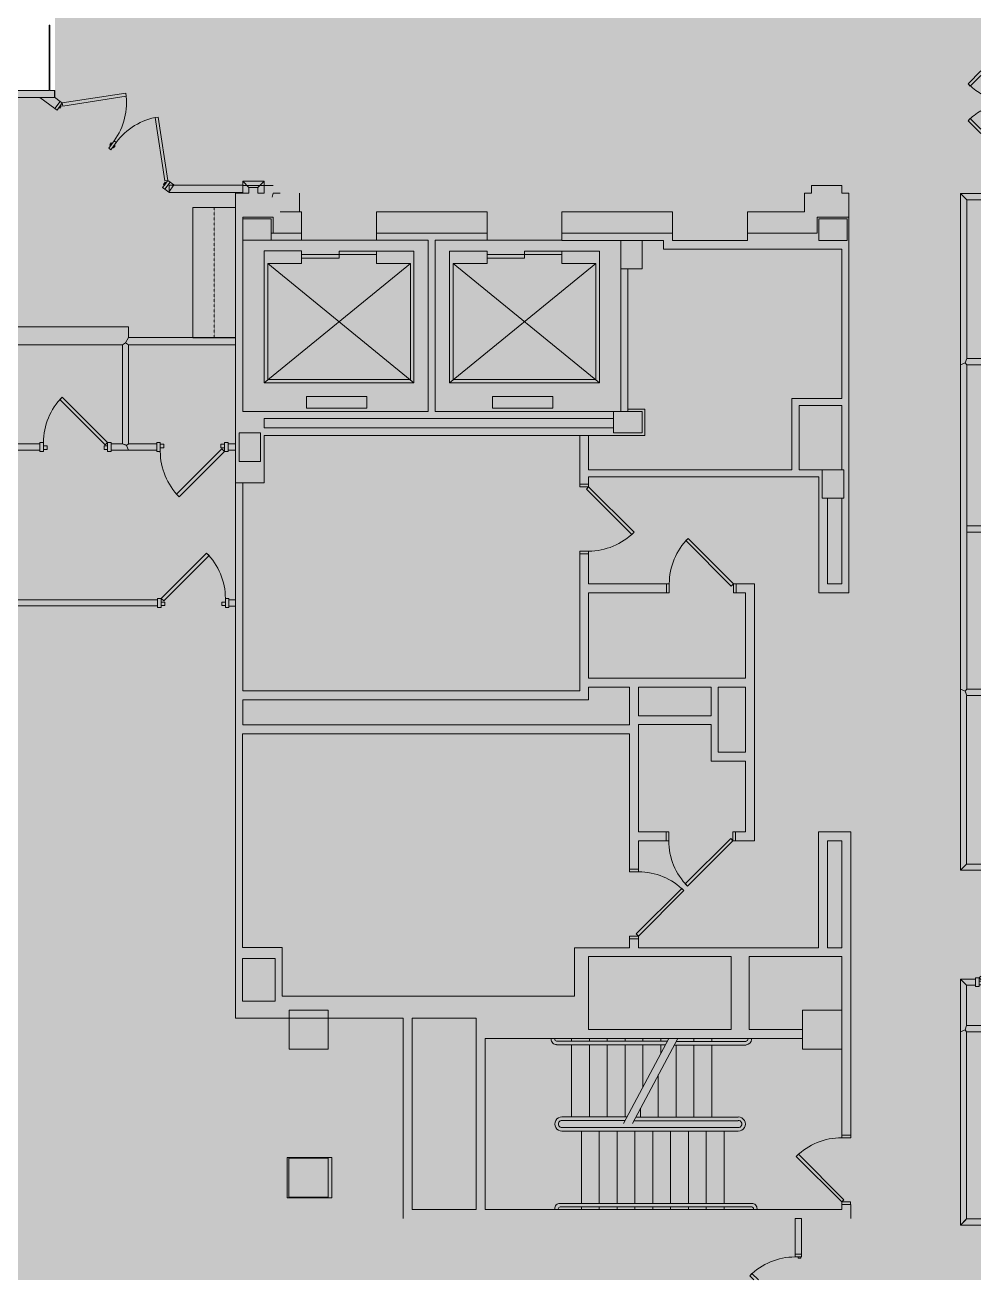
# Model space of a CAD drawing. Header units: inches. Extents: x 240 to 2116, y -1902 to 111.
# Drawn here: x 1580 to 2116, y -1902 to -1198 of the extents above; entities that cross this region are included whole.
import ezdxf

# ---------------------------------------------------------------- set-up
doc = ezdxf.new("R2010")
doc.units = ezdxf.units.IN
doc.header["$MEASUREMENT"] = 0
doc.linetypes.add('IMPORT-HIDDEN4 _2_', pattern=[0.09375, 0.0625, -0.03125])
doc.layers.get('DefPoints').update_dxf_attribs({"lineweight": 9})
for name, color, linetype, lineweight in [('8th floor - 800-805 background_dwg', 8, 'Continuous', 9), ('A-DETL-GENF', 92, 'Continuous', 9), ('A-Door-Exst', 7, 'Continuous', 9), ('A-Wall-Bldg', 7, 'Continuous', 9), ('A-Wall-Exst', 7, 'Continuous', 9), ('A-WALL-PATT', 111, 'Continuous', 13), ('I-WALL', 2, 'Continuous', 13)]:
    doc.layers.add(name, color=color, linetype=linetype, lineweight=lineweight)

# ---------------------------------------------------------------- blocks, each defined once
blk = doc.blocks.new('8th floor - 800-805 background_dwg-4807125-FIRST FLOOR DEMOLITION')
at = {"layer": 'A-Wall-Bldg'}
h = blk.add_hatch(color=256, dxfattribs=at)
h.paths.add_polyline_path([(1733.74, 1229.47), (1733.74, 1268.51), (1724.72, 1268.51), (1724.72, 1286.48), (1711.37, 1286.45), (1711.37, 1282.48), (1706.97, 1282.48), (1706.97, 1265.49), (1711.37, 1265.49), (1711.37, 1261.48), (1721.73, 1261.48), (1721.73, 1229.47)], flags=0)
h.paths.add_polyline_path([(1733.72, 1125.47), (1733.72, 1187.47), (1721.73, 1187.47), (1721.72, 1125.47), (1733.72, 1125.47)], flags=0)
h.paths.add_polyline_path([(1733.71, 1050.47), (1733.71, 1083.47), (1721.71, 1083.47), (1721.7, 1021.47), (1733.71, 1021.47)], flags=0)
h = blk.add_hatch(color=256, dxfattribs=at)
h.paths.add_polyline_path([(1935.38, 1269.44), (1935.38, 1286.45), (1724.72, 1286.45), (1724.72, 1268.51), (1733.74, 1268.51), (1733.74, 1229.47), (1737.74, 1229.47), (1737.73, 1187.47), (1733.73, 1187.47), (1733.72, 1125.47), (1737.73, 1125.47), (1737.73, 1182.47), (1742.73, 1182.47), (1742.75, 1282.48), (1826.38, 1282.47), (1826.38, 1254.47), (1866.38, 1254.46), (1866.36, 1140.46), (1847.2, 1140.46), (1847.2, 1135.46), (1874.51, 1135.46), (1874.51, 1140.46), (1870.37, 1140.46), (1870.38, 1269.45), (1930.38, 1269.45)], flags=0)
h.paths.add_polyline_path([(1930.38, 1282.46), (1930.38, 1274.45), (1882.34, 1274.45), (1882.33, 1271.46), (1866.38, 1271.46), (1866.38, 1258.46), (1830.38, 1258.47), (1830.39, 1282.47), (1866.38, 1282.47), (1866.38, 1283.6), (1882.34, 1283.6), (1882.34, 1282.46), (1930.38, 1282.46)], flags=0)
h.paths.add_polyline_path([(1753.73, 1170.47), (1737.73, 1158.47), (1753.73, 1158.47), (1753.73, 1162.46)], flags=0)
h.paths.add_polyline_path([(1737.74, 1282.48), (1737.73, 1269.48), (1737.73, 1269.48), (1725.73, 1269.48), (1725.74, 1285.48), (1737.74, 1285.48), (1737.74, 1283.6)], flags=0)
for points in [[(1737.74, 1285.48), (1725.74, 1285.48), (1725.74, 1269.48), (1737.74, 1269.48), (1737.74, 1283.6)], [(1882.34, 1283.6), (1866.38, 1283.6), (1866.38, 1271.46), (1882.33, 1271.46), (1882.34, 1283.37)], [(2191.44, 1282.41), (2169.44, 1282.41), (2169.44, 1260.41), (2191.44, 1260.42), (2191.44, 1269.43)], [(1753.73, 1170.47), (1737.73, 1170.47), (1737.73, 1158.47), (1753.73, 1170.47)], [(1845.74, 1170.46), (1833.73, 1170.46), (1833.73, 1154.46), (1845.73, 1154.46), (1845.73, 1162.46)], [(1833.73, 1162.46), (1753.73, 1162.46), (1753.73, 1158.47), (1833.73, 1158.46), (1833.73, 1160.66)], [(2191.42, 994.42), (2169.42, 994.42), (2169.42, 972.42), (2191.42, 972.42)], [(2274.42, 994.41), (2252.42, 994.41), (2252.42, 972.41), (2274.42, 972.42)], [(1737.7, 979.47), (1733.7, 979.47), (1733.7, 962.47), (1737.7, 962.47), (1737.7, 979.47)], [(1737.7, 962.47), (1725.7, 962.47), (1725.7, 946.48), (1737.66, 946.48), (1737.69, 958.49)], [(1861.71, 956.45), (1845.71, 956.45), (1845.71, 944.46), (1861.7, 944.46), (1861.7, 946.48)]]:
    blk.add_hatch(color=256, dxfattribs=at).paths.add_polyline_path(points, flags=0)
h = blk.add_hatch(color=256, dxfattribs=at)
h.paths.add_polyline_path([(2286.36, 1287.4), (2278.49, 1287.4), (2278.49, 1282.4), (2281.36, 1282.4), (2281.33, 1082.4), (2185.33, 1082.42), (2185.35, 1260.41), (2180.35, 1260.41), (2180.35, 1230.42), (2139.44, 1230.43), (2139.44, 1282.43), (2239.49, 1282.43), (2239.49, 1287.41), (2069.44, 1287.41), (2069.44, 1269.43), (2134.44, 1269.43), (2134.43, 1168.43), (2129.4, 1168.43), (2129.4, 1163.43), (2134.43, 1163.43), (2134.43, 1132.43), (2161.56, 1132.42), (2161.55, 968.64), (2134.41, 968.64), (2134.41, 946.41), (2014.41, 946.43), (2014.43, 1163.44), (2090.4, 1163.43), (2090.4, 1168.43), (2074.43, 1168.44), (2074.43, 1183.86), (2069.43, 1183.86), (2069.42, 1168.43), (2009.31, 1168.44), (2009.32, 1209.11), (2029.85, 1209.11), (2029.86, 1228.44), (2069.44, 1228.43), (2069.44, 1222.86), (2074.44, 1222.87), (2074.44, 1233.44), (1930.37, 1233.45), (1930.37, 1223.17), (1935.38, 1223.17), (1935.38, 1228.45), (1983.38, 1228.45), (1983.37, 1140.44), (1935.37, 1140.46), (1935.37, 1184.17), (1930.37, 1184.17), (1930.37, 1140.45), (1913.51, 1140.45), (1913.51, 1135.45), (1990.43, 1135.44), (1990.42, 946.43), (1873.7, 946.42), (1873.7, 942.46), (2173.94, 942.42), (2173.95, 972.42), (2169.41, 972.42), (2169.42, 994.42), (2173.95, 994.42), (2173.96, 1036.42), (2286.32, 1036.4), (2286.36, 1282.4)], flags=0)
h.paths.add_polyline_path([(2281.33, 1077.4), (2281.32, 1041.4), (2173.96, 1041.42), (2173.96, 1077.42), (2281.33, 1077.42)], flags=0)
h.paths.add_polyline_path([(2180.35, 1140.89), (2180.34, 1140.42), (2139.43, 1140.43), (2139.44, 1220.43), (2180.35, 1220.42)], flags=0)
h.paths.add_polyline_path([(2164.41, 964.64), (2164.41, 946.41), (2140.41, 946.43), (2140.41, 964.65), (2161.55, 964.64)], flags=0)
h.paths.add_polyline_path([(2134.44, 1274.43), (2134.44, 1274.43), (2074.44, 1274.43), (2074.44, 1282.44), (2134.44, 1282.41)], flags=0)
h.paths.add_polyline_path([(2024.85, 1228.44), (2024.84, 1213.1), (1988.38, 1213.11), (1988.38, 1228.45), (2024.85, 1228.45)], flags=0)
h.paths.add_polyline_path([(2009.43, 946.43), (2009.41, 946.43), (1995.41, 946.44), (1995.43, 1140.44), (1988.36, 1140.45), (1988.38, 1163.45), (2009.43, 1163.43), (2009.43, 1125.9)], flags=0)
h.paths.add_polyline_path([(2004.32, 1209.11), (2004.3, 1168.44), (1988.37, 1168.44), (1988.38, 1209.11), (2004.31, 1209.11)], flags=0)
h = blk.add_hatch(color=256, dxfattribs=at)
h.paths.add_polyline_path([(1737.72, 1054.47), (1737.72, 1054.47), (1786.58, 1052.43)], flags=0)
h.paths.add_polyline_path([(1711.32, 942.47), (1713.65, 946.47), (1711.32, 946.46), (1711.32, 944.46)], flags=0)
h.paths.add_polyline_path([(1873.7, 958.45), (1847.17, 958.46), (1847.2, 1171.92), (1832.33, 1171.92), (1832.33, 1162.46), (1833.73, 1162.46), (1833.73, 1170.46), (1845.74, 1170.46), (1845.73, 1154.46), (1842.85, 1154.46), (1842.82, 958.46), (1837.7, 958.46), (1837.73, 1154.46), (1833.73, 1154.46), (1833.71, 1054.46), (1737.71, 1054.47), (1737.71, 1083.47), (1733.72, 1083.47), (1733.71, 1021.47), (1737.71, 1021.47), (1737.72, 1050.47), (1833.71, 1050.46), (1833.7, 946.46), (1724.7, 946.48), (1724.7, 963.47), (1733.7, 963.47), (1733.7, 979.47), (1721.71, 979.47), (1722.29, 979.38), (1711.92, 979.38), (1711.33, 958.49), (1713.65, 958.49), (1713.64, 946.46), (1711.32, 942.47), (1873.7, 942.46), (1873.7, 956.45)], flags=0)
h.paths.add_polyline_path([(1861.71, 956.45), (1861.7, 944.45), (1845.7, 944.46), (1845.73, 956.49), (1845.73, 956.46), (1861.7, 956.45)], flags=0)
at = {"layer": 'A-Door-Exst'}
for p, q in [((2150.32, 1360.42), (2151.26, 1359.48)), ((2151.26, 1359.48), (2152.2, 1360.42)), ((2155.26, 1359.48), (2155.26, 1360.42))]:
    blk.add_line(p, q, dxfattribs=at)
at = {"layer": 'A-Door-Exst', "flags": 128}
for points in [[(1645.22, 1360.42), (1651.18, 1354.47), (1649.94, 1353.23), (1642.75, 1360.42)], [(1675.37, 1360.42), (1669.41, 1354.46), (1670.65, 1353.23), (1677.84, 1360.42)], [(2156.26, 1359.48), (2156.26, 1357.48), (2151.26, 1357.48), (2151.26, 1359.48), (2156.26, 1359.48)], [(2153.26, 1360.42), (2153.26, 1359.48), (2155.26, 1359.48)], [(2307.87, 1259.75), (2306.37, 1259.75), (2306.37, 1256.25), (2307.87, 1256.25), (2307.87, 1259.75)], [(2307.87, 1259.5), (2308.5, 1259.5), (2308.5, 1258), (2307.87, 1258), (2307.87, 1259.5)], [(2320.75, 1235.61), (2317.18, 1232.03), (2318.42, 1230.8), (2320.75, 1233.13)]]:
    blk.add_lwpolyline(points, dxfattribs=at)
for points in [[(1704.16, 904.52), (1704.42, 902.79), (1668.84, 897.33), (1668.57, 899.06)], [(1708.19, 901.56), (1709.07, 902.77), (1705.04, 905.73), (1704.16, 904.52)], [(1706.78, 902.6), (1706.41, 902.09), (1705.2, 902.98), (1705.57, 903.48)], [(1660.67, 845.26), (1662.4, 845.53), (1656.94, 881.11), (1655.21, 880.85)], [(1686, 871.33), (1681.97, 874.29), (1682.86, 875.5), (1686.89, 872.54), (1686, 871.33), (1681.97, 874.29), (1682.86, 875.5), (1686.89, 872.54)], [(1684.59, 872.36), (1684.22, 871.86), (1683.01, 872.75), (1683.38, 873.25)], [(1685.48, 873.57), (1685.85, 874.08), (1684.64, 874.96), (1684.27, 874.46)], [(1664.7, 842.31), (1663.81, 841.1), (1659.78, 844.05), (1660.67, 845.26)], [(1663.29, 843.34), (1663.66, 843.84), (1662.45, 844.73), (1662.08, 844.23)]]:
    blk.add_lwpolyline(points, close=True, dxfattribs=at)
at = {"layer": 'A-Door-Exst'}
for centre, start, end in [((1624.49, 1378.69), 314.99198, 329.48874), ((1696.11, 1378.68), 210.49264, 224.99198), ((2343.87, 1256.25), 179.99895, 224.99895), ((1704.16, 904.52), 188.72557, 233.72557), ((1660.67, 845.26), 53.72557, 98.72557)]:
    blk.add_arc(centre, 36, start, end, dxfattribs=at)
at = {"layer": 'A-Wall-Bldg'}
for p, q in [((2172.74, 1260.42), (2190.24, 1260.42)), ((2185.85, 1231.74), (2185.35, 1231.74)), ((2277.83, 1231.91), (2277.83, 1124.41)), ((2279.84, 1231.91), (2279.84, 1124.41)), ((2280.83, 1234.91), (2281.33, 1234.91)), ((2280.83, 1232.91), (2281.33, 1232.91)), ((2185.85, 1229.74), (2185.35, 1229.74)), ((2187.03, 1228.74), (2187.03, 1189.53)), ((2189.03, 1188.46), (2189.03, 1228.74)), ((2229.54, 1166.86), (2229.54, 1224.34)), ((2231.54, 1165.79), (2231.54, 1224.34)), ((2235.33, 1224.34), (2235.33, 1125.48)), ((2237.33, 1224.34), (2237.33, 1125.48)), ((2237.34, 1216.41), (2277.84, 1216.41)), ((2281.35, 1216.41), (2279.85, 1216.41)), ((2229.54, 1209.53), (2189.04, 1209.53)), ((2237.33, 1206.41), (2277.83, 1206.41)), ((2281.35, 1206.41), (2279.85, 1206.41)), ((2185.53, 1199.53), (2187.03, 1199.53)), ((2229.54, 1199.53), (2189.04, 1199.53)), ((2237.33, 1196.41), (2277.83, 1196.41)), ((2281.35, 1196.41), (2279.85, 1196.41)), ((2185.34, 1190.43), (2233.04, 1164.99)), ((2229.54, 1189.54), (2189.04, 1189.54)), ((2233, 1160.01), (2185.33, 1185.44)), ((2186.83, 1184.64), (2186.83, 1122.41)), ((2188.83, 1183.57), (2188.83, 1122.41)), ((2237.33, 1186.41), (2277.83, 1186.41)), ((2281.35, 1186.41), (2279.85, 1186.41)), ((2186.83, 1180.89), (2185.33, 1180.89)), ((2188.83, 1180.9), (2193.85, 1180.9)), ((2229.54, 1179.53), (2205.78, 1179.53)), ((2237.33, 1176.41), (2277.83, 1176.41)), ((2281.35, 1176.41), (2279.85, 1176.41)), ((2186.83, 1170.89), (2185.33, 1170.89)), ((2188.83, 1170.9), (2212.59, 1170.9)), ((2229.54, 1169.53), (2224.52, 1169.53)), ((1753.73, 1162.47), (1833.73, 1162.47)), ((2229.34, 1161.96), (2229.34, 1125.48)), ((2237.33, 1166.41), (2277.83, 1166.41)), ((2281.34, 1166.42), (2279.84, 1166.42)), ((1842.82, 958.45), (1842.82, 1154.46)), ((2186.82, 1160.9), (2185.32, 1160.9)), ((2188.84, 1160.89), (2229.34, 1160.89)), ((2231.34, 1125.48), (2231.34, 1160.9)), ((2237.33, 1156.41), (2277.82, 1156.41)), ((2281.34, 1156.42), (2279.84, 1156.42)), ((2186.83, 1150.89), (2185.32, 1150.89)), ((2188.83, 1150.9), (2229.33, 1150.9)), ((2188.83, 1140.9), (2229.33, 1140.9)), ((2237.32, 1146.41), (2277.82, 1146.41)), ((2281.34, 1146.42), (2279.84, 1146.42)), ((2237.32, 1136.41), (2277.82, 1136.41)), ((2281.34, 1136.42), (2279.84, 1136.42)), ((2186.82, 1130.89), (2185.32, 1130.89)), ((2188.83, 1130.9), (2229.34, 1130.9)), ((1737.72, 1083.47), (1737.72, 1125.47)), ((2185.79, 1121.41), (2185.28, 1121.41)), ((2185.88, 1119.41), (2185.28, 1119.41)), ((2280.74, 1121.41), (2281.34, 1121.41)), ((2280.83, 1123.41), (2281.34, 1123.41)), ((1817.71, 1042.46), (1750.71, 960.47)), ((1737.71, 979.47), (1737.71, 1021.47)), ((1745.7, 979.47), (1745.7, 1021.47)), ((1711.33, 978.24), (1721.7, 978.24))]:
    blk.add_line(p, q, dxfattribs=at)
at = {"layer": 'A-Wall-Bldg', "flags": 128}
for points in [[(1847.2, 1135.46), (1874.51, 1135.46), (1876.01, 1135.46), (1876.01, 1140.46), (1874.51, 1140.46), (1874.51, 1135.46), (1874.51, 1140.46), (1870.37, 1140.46), (1870.37, 1269.45), (1935.38, 1269.45), (1935.38, 1286.45), (1711.37, 1286.45), (1711.37, 1282.48), (1706.97, 1282.48), (1706.97, 1265.49), (1711.37, 1265.49), (1711.37, 1261.48)], [(1733.74, 1229.47), (1733.74, 1268.51), (1724.72, 1268.51), (1724.72, 1286.48)], [(1725.73, 1269.48), (1737.73, 1269.48), (1737.73, 1285.48), (1725.74, 1285.48), (1725.74, 1269.48)], [(1733.72, 1125.47), (1737.73, 1125.47), (1737.73, 1182.47), (1742.73, 1182.47), (1742.73, 1282.48), (1826.38, 1282.48)], [(1847.2, 1140.46), (1866.36, 1140.46), (1866.36, 1254.46), (1826.38, 1254.46), (1826.38, 1282.47)], [(1866.38, 1271.46), (1882.33, 1271.46), (1882.33, 1283.6), (1866.38, 1283.6), (1866.38, 1258.46), (1830.38, 1258.46), (1830.38, 1282.47), (1866.38, 1282.47)], [(1882.34, 1282.46), (1930.38, 1282.46), (1930.38, 1274.45), (1882.44, 1274.45)], [(2180.35, 1260.42), (2180.35, 1230.42), (2139.44, 1230.42), (2139.44, 1282.43), (2239.49, 1282.43), (2239.49, 1287.41), (2069.44, 1287.41), (2069.44, 1269.43), (2134.44, 1269.43), (2134.44, 1168.43), (2129.4, 1168.43), (2129.4, 1163.43)], [(2074.44, 1282.44), (2134.44, 1282.44), (2134.44, 1274.43), (2074.44, 1274.43), (2074.44, 1282.44)], [(2169.44, 1260.42), (2169.44, 1282.42), (2191.44, 1282.42), (2191.44, 1260.42), (2169.44, 1260.42)], [(2286.36, 1287.4), (2278.49, 1287.4), (2278.49, 1282.4), (2281.36, 1282.4), (2281.36, 1082.4), (2185.33, 1082.4), (2185.33, 1260.42)], [(2240.99, 1282.39), (2239.49, 1282.39), (2239.49, 1287.39), (2240.99, 1287.39), (2240.99, 1282.39)], [(2278.49, 1282.38), (2276.99, 1282.38), (2276.99, 1287.38), (2278.49, 1287.38), (2278.49, 1282.38)], [(1711.37, 1261.48), (1721.73, 1261.48), (1721.73, 1229.47), (1737.74, 1229.47), (1737.74, 1187.47), (1733.73, 1187.47), (1733.73, 1125.47), (1721.72, 1125.47), (1721.72, 1187.47), (1733.73, 1187.47)], [(2074.44, 1222.87), (2074.44, 1233.44), (1930.37, 1233.44), (1930.37, 1223.17)], [(1930.37, 1184.17), (1930.37, 1185.67), (1935.37, 1185.67), (1935.37, 1184.17), (1935.37, 1140.45), (1983.37, 1140.45), (1983.37, 1228.45), (1935.38, 1228.45), (1935.38, 1223.17)], [(1988.38, 1228.45), (1988.38, 1213.11), (2024.84, 1213.11), (2024.84, 1228.44), (1988.38, 1228.44)], [(2074.44, 1183.86), (2074.44, 1185.36), (2069.44, 1185.36), (2069.43, 1183.86), (2069.43, 1168.43), (2009.31, 1168.43), (2009.31, 1209.11), (2029.85, 1209.11), (2029.85, 1228.44), (2069.44, 1228.44), (2069.44, 1222.86), (2069.44, 1221.37), (2074.44, 1221.37), (2074.44, 1222.87), (2069.44, 1222.87)], [(1935.37, 1223.17), (1935.37, 1221.67), (1930.37, 1221.67), (1930.37, 1223.17), (1935.37, 1223.17)], [(2139.44, 1220.43), (2180.35, 1220.43), (2180.35, 1140.42), (2139.43, 1140.42), (2139.43, 1220.43)], [(1988.37, 1168.44), (1988.37, 1209.11), (2004.32, 1209.11), (2004.32, 1168.44), (1988.37, 1168.44)], [(1935.37, 1184.17), (1930.37, 1184.17), (1930.37, 1140.45), (1913.51, 1140.45), (1913.51, 1135.45), (1913.51, 1140.45), (1912.01, 1140.45), (1912.01, 1135.45), (1913.51, 1135.45), (1990.43, 1135.45), (1990.43, 946.43), (1873.7, 946.43)], [(2090.4, 1168.43), (2074.43, 1168.43), (2074.43, 1183.86), (2069.43, 1183.86)], [(1753.73, 1158.47), (1753.73, 1170.47), (1737.73, 1170.47), (1737.73, 1158.47), (1753.73, 1158.47), (1833.73, 1158.47), (1833.73, 1054.46), (1737.71, 1054.46), (1737.71, 1083.47), (1733.72, 1083.47)], [(1873.7, 942.46), (1873.7, 958.45), (1847.17, 958.45), (1847.17, 1171.92), (1832.33, 1171.92), (1832.33, 1162.46)], [(1833.73, 1154.46), (1845.73, 1154.46), (1845.73, 1170.46), (1833.73, 1170.46), (1833.73, 1154.46)], [(2134.41, 946.41), (2014.41, 946.41), (2014.41, 1163.44), (2090.4, 1163.44), (2090.4, 1168.43), (2090.4, 1163.43)], [(2090.4, 1168.41), (2091.9, 1168.41), (2091.9, 1163.41), (2090.4, 1163.41)], [(2129.4, 1163.43), (2129.4, 1168.42), (2127.9, 1168.42), (2127.9, 1163.42), (2129.4, 1163.43), (2134.43, 1163.43), (2134.43, 1132.43), (2161.56, 1132.43), (2161.56, 968.64), (2134.41, 968.64), (2134.41, 946.41)], [(1988.37, 1163.45), (2009.43, 1163.45), (2009.43, 946.43), (1995.41, 946.43), (1995.41, 1140.44), (1988.36, 1140.44), (1988.36, 1163.45)], [(1837.73, 1154.47), (1837.73, 958.46), (1842.82, 958.46)], [(1817.73, 1146.46), (1743.73, 1146.46), (1743.73, 1125.47), (1750.73, 1125.47), (1750.73, 1144.47), (1815.73, 1144.47), (1815.73, 1064.46), (1750.72, 1064.46), (1817.73, 1146.46), (1817.73, 1062.46), (1750.73, 1144.47)], [(1743.73, 1125.47), (1743.73, 1104.47), (1747.72, 1104.47), (1747.72, 1083.47)], [(1745.71, 1083.47), (1745.71, 1104.47), (1745.71, 1125.47)], [(1825.25, 1120.3), (1831.79, 1120.3), (1831.79, 1086.55), (1825.25, 1086.55), (1825.25, 1120.3)], [(1733.7, 963.47), (1724.7, 963.47), (1724.7, 946.48), (1833.7, 946.48), (1833.7, 1050.46), (1737.72, 1050.46), (1737.72, 1021.47), (1733.71, 1021.47), (1721.7, 1021.47), (1721.7, 1083.47), (1733.72, 1083.47), (1733.72, 1021.47)], [(1817.72, 1062.46), (1743.72, 1062.46), (1743.72, 1083.47), (1750.72, 1083.47), (1750.72, 1064.47)], [(2281.32, 1041.4), (2281.32, 1077.4), (2173.96, 1077.4), (2173.96, 1041.42), (2281.32, 1041.42)], [(1750.72, 1040.47), (1750.72, 1021.47), (1743.72, 1021.47), (1743.72, 1042.47), (1817.71, 1042.47), (1817.71, 958.46)], [(2286.32, 1036.4), (2173.96, 1036.4), (2173.96, 942.42), (1711.32, 942.42), (1711.32, 946.48), (1706.92, 946.48), (1706.92, 963.47)], [(1815.7, 960.46), (1815.7, 1040.46), (1750.72, 1040.46), (1817.71, 958.46), (1743.7, 958.46), (1743.7, 979.47), (1750.71, 979.47), (1750.71, 960.47), (1815.7, 960.47)], [(1743.72, 1021.47), (1743.72, 1000.47), (1747.71, 1000.47), (1747.71, 979.47)], [(1825.23, 1015.97), (1831.77, 1015.97), (1831.77, 982.22), (1825.23, 982.22), (1825.23, 1015.97)], [(2169.41, 972.42), (2169.41, 994.42), (2191.41, 994.42), (2191.41, 972.42), (2169.41, 972.42)], [(2252.03, 971.39), (2274.81, 971.39), (2274.81, 996.41), (2252.03, 996.41), (2252.03, 971.39)], [(2252.41, 972.41), (2252.41, 994.41), (2274.42, 994.41), (2274.42, 972.41), (2252.41, 972.41)], [(1721.7, 967.48), (1721.7, 979.47), (1733.7, 979.47)], [(1737.7, 946.47), (1737.7, 962.47), (1737.7, 979.47), (1733.7, 979.47), (1733.7, 962.47)], [(1713.49, 962.98), (1711.33, 963.47), (1711.33, 967.48)], [(2164.41, 946.41), (2164.41, 964.64), (2140.41, 964.64), (2140.41, 946.41), (2164.41, 946.41)], [(1737.7, 962.47), (1725.7, 962.47), (1725.7, 946.47)], [(1861.71, 956.45), (1861.71, 944.45), (1845.71, 944.45), (1845.71, 956.46), (1861.71, 956.46)]]:
    blk.add_lwpolyline(points, dxfattribs=at)
for points in [[(2275.76, 1283.62), (2250.32, 1258.14), (2251.56, 1256.91), (2276.99, 1282.38)], [(1931.6, 1220.43), (1906.15, 1194.97), (1904.91, 1196.21), (1930.37, 1221.67)], [(2073.2, 1220.13), (2098.65, 1194.67), (2099.89, 1195.91), (2074.44, 1221.37)], [(2187.03, 1209.53), (2185.52, 1209.53)], [(2126.66, 1167.18), (2101.2, 1192.63), (2102.44, 1193.87), (2127.9, 1168.42)], [(1877.25, 1139.22), (1902.71, 1164.67), (1901.47, 1165.91), (1876.01, 1140.46)], [(2185.32, 1140.89), (2186.82, 1140.89)]]:
    blk.add_lwpolyline(points, close=True, dxfattribs=at)
at = {"layer": 'A-Wall-Bldg'}
for centre, radius, start, end in [((2276.87, 1282.3), 35.85, 179.81855, 225.08262), ((2185.85, 1228.74), 3, 359.99315, 89.99315), ((2280.83, 1231.91), 3, 90.00225, 180.00225), ((2280.83, 1231.91), 1, 90.00225, 180.00225), ((2185.85, 1228.74), 1, 359.99315, 89.99315), ((2233.36, 1224.34), 4, 359.98694, 179.99219), ((2233.36, 1224.34), 2, 359.98569, 179.99866), ((1930.35, 1221.64), 35.97, 224.99656, 270.03849), ((2074.49, 1221.29), 35.91, 269.92305, 315.02944), ((2127.91, 1168.42), 36.01, 135.01841, 180.00482), ((1876, 1140.45), 36.01, 359.9941, 44.97876), ((2185.79, 1122.41), 3, 270.0024, 0.00242), ((2185.79, 1122.41), 1, 270.0024, 0.00242), ((2233.34, 1125.48), 4, 180.00882, 0.01404), ((2233.34, 1125.48), 2, 180.00235, 0.01533), ((2280.83, 1124.41), 3, 180.00221, 270.00225), ((2280.83, 1124.41), 1, 180.00221, 270.00225)]:
    blk.add_arc(centre, radius, start, end, dxfattribs=at)
at = {"layer": 'A-Wall-Exst'}
for p, q in [((2178.15, 1360.42), (2178.15, 1352.43)), ((1989.42, 1352.45), (1807.54, 1352.45)), ((1657.63, 832.66), (1663.81, 841.1))]:
    blk.add_line(p, q, dxfattribs=at)
at = {"layer": 'A-Wall-Exst', "flags": 128}
for points in [[(1711.51, 1360.42), (1711.51, 1348.99), (1807.54, 1348.99)], [(1804.04, 1352.48), (1715.01, 1352.48), (1715.01, 1360.42)], [(1807.54, 1348.98), (1989.42, 1348.98), (2091.01, 1348.98), (2091.01, 1360.42)], [(2087.51, 1360.42), (2087.51, 1352.44), (1992.92, 1352.44)], [(2178.15, 1352.43), (2155.51, 1352.43), (2155.51, 1357.48), (2152.01, 1357.48), (2152.01, 1348.93), (2181.65, 1348.93), (2290.01, 1348.93), (2290.01, 1360.42)], [(2286.52, 1360.42), (2286.52, 1352.41), (2181.65, 1352.41), (2181.65, 1360.42)], [(2306.37, 1256.25), (2306.37, 1259.75), (2286.35, 1259.75), (2286.35, 1256.25), (2306.37, 1256.25)], [(1710.87, 946.47), (1706.87, 946.47), (1706.87, 905.15), (1710.87, 905.15), (1710.87, 946.47)], [(1657.61, 840.97), (1657.61, 841.12), (1653.64, 841.12), (1653.64, 840.97)], [(1663.81, 841.1), (1659.78, 844.05), (1657.52, 840.97)]]:
    blk.add_lwpolyline(points, dxfattribs=at)
for points in [[(1711.32, 955), (1711.32, 958.5), (1704.6, 958.5), (1704.6, 946.48), (1711.32, 946.48), (1711.32, 949.98), (1708.1, 949.98), (1708.1, 955)], [(1710.68, 904.96), (1706.65, 907.92), (1705.04, 905.73), (1709.07, 902.77)]]:
    blk.add_lwpolyline(points, close=True, dxfattribs=at)
at = {"layer": 'A-WALL-PATT', "color": 7, "lineweight": 9}
for p, q in [((2152.01, 1357.48), (2155.51, 1357.48)), ((2286.35, 1256.25), (2286.35, 1259.75)), ((2306.37, 1259.75), (2306.37, 1256.25)), ((1711.32, 958.5), (1711.32, 955)), ((1706.87, 946.47), (1710.87, 946.47)), ((1711.32, 949.98), (1711.32, 946.48)), ((1851.82, 942.45), (1855.32, 942.45)), ((1855.32, 938.22), (1851.82, 938.22)), ((1939.32, 942.44), (1942.82, 942.44)), ((1942.82, 938.73), (1939.32, 938.73)), ((1706.65, 907.92), (1710.68, 904.96)), ((1709.07, 902.77), (1705.04, 905.73)), ((1710.87, 905.14), (1706.87, 905.14)), ((1786.19, 882.46), (1792.3, 882.46)), ((1653.64, 841.12), (1657.64, 841.12)), ((1659.78, 844.05), (1663.81, 841.1))]:
    blk.add_line(p, q, dxfattribs=at)
at = {"layer": 'A-WALL-PATT', "color": 7, "lineweight": 9, "flags": 128}
for points in [[(1714.13, 1351.62), (1715.01, 1352.49), (1711.51, 1348.99)], [(1806.37, 1351.6), (1807.54, 1352.48), (1806.37, 1351.6), (1804.04, 1352.48), (1806.37, 1351.6), (1807.54, 1348.98)], [(1989.42, 1352.45), (1990.59, 1351.58), (1989.42, 1348.95), (1990.59, 1351.58)], [(1991.17, 1351.8), (1990.59, 1351.58), (1992.92, 1352.45)], [(2088.38, 1351.56), (2087.51, 1352.44), (2088.38, 1351.56), (2091.01, 1348.94)], [(2154.63, 1351.55), (2155.51, 1352.43), (2152.01, 1348.93)], [(2180.48, 1351.55), (2181.65, 1352.43), (2180.48, 1351.55), (2178.15, 1352.43), (2180.48, 1351.55), (2181.65, 1348.93)], [(2286.51, 1352.41), (2287.38, 1351.54), (2290.01, 1348.91)], [(1704.6, 958.5), (1708.1, 955)], [(1704.6, 946.48), (1708.1, 949.98)], [(1795.27, 880.79), (1796.32, 878.96), (1795.27, 880.79), (1795.59, 881.3), (1796.32, 882.46), (1795.27, 880.79), (1792.3, 882.46)], [(1851.82, 878.96), (1852.7, 881.3), (1855.32, 882.46), (1852.7, 881.3), (1851.82, 882.46), (1852.7, 881.3), (1852.51, 880.79)]]:
    blk.add_lwpolyline(points, close=True, dxfattribs=at)
for points in [[(1901.33, 1352.48), (1900.16, 1352.48), (1897.83, 1352.48)], [(1792.3, 942.46), (1795.27, 942.46), (1796.32, 942.46)], [(1851.82, 898.22), (1852.7, 898.22), (1855.32, 898.22)], [(1939.32, 898.73), (1940.19, 898.73), (1942.82, 898.73)], [(1855.32, 872.71), (1852.7, 872.71), (1851.82, 872.71)], [(1851.82, 832.71), (1854.45, 832.71), (1855.32, 832.71)]]:
    blk.add_lwpolyline(points, dxfattribs=at)
at = {"layer": 'DefPoints'}
for p, q in [((1804.04, 1360.42), (1804.04, 1352.48)), ((1807.54, 1352.48), (1807.54, 1360.42)), ((1989.42, 1360.42), (1989.42, 1352.45)), ((1992.92, 1352.45), (1992.92, 1360.42)), ((2286.51, 1360.42), (2286.51, 1352.41))]:
    blk.add_line(p, q, dxfattribs=at)
at = {"layer": 'DefPoints', "linetype": 'IMPORT-HIDDEN4 _2_'}
blk.add_line((1719.32, 930.47), (1792.32, 930.47), dxfattribs=at)
at = {"layer": 'DefPoints', "flags": 128}
for points in [[(1897.83, 1360.42), (1897.83, 1352.48), (1901.33, 1352.48), (1901.33, 1360.42)], [(2286.51, 1352.41), (2181.65, 1352.41), (2181.65, 1360.42)], [(1719.32, 942.47), (1719.32, 918.47), (1792.32, 918.47), (1792.32, 942.46), (1719.32, 942.46)], [(1855.32, 898.22), (1851.82, 898.22), (1851.82, 882.46), (1796.32, 882.46), (1796.32, 942.46), (1792.3, 942.46), (1792.3, 882.46), (1786.19, 882.46), (1786.19, 684.96), (1792.3, 684.96), (1792.3, 635.46), (1792.3, 622.56), (1796.32, 622.56), (1796.32, 631.96), (1821.17, 631.96), (1821.17, 570.87), (1820.66, 570.87), (1796.32, 580.7), (1796.32, 582.56), (1792.3, 582.56), (1792.3, 578.55), (1819.98, 567.37), (1824.67, 567.37)], [(1943.57, 936.73), (1943.57, 938.73), (1938.57, 938.73), (1938.57, 936.73), (1943.57, 936.73)], [(1939.32, 938.73), (1942.82, 938.73), (1942.82, 942.44), (1939.32, 942.44), (1939.32, 938.73)], [(1942.57, 936.73), (1942.57, 934.73), (1940.57, 934.73), (1940.57, 936.73), (1942.57, 936.73)], [(1942.57, 900.73), (1942.57, 902.73), (1940.57, 902.73), (1940.57, 900.73), (1942.57, 900.73)], [(1796.32, 878.96), (1851.82, 878.96), (1851.82, 872.71), (1855.32, 872.71), (1855.32, 882.46), (1855.32, 898.22)], [(1855.32, 681.45), (1887.79, 681.45), (1939.29, 681.45), (1939.29, 677.11), (1942.79, 677.11), (1942.79, 684.94), (1942.79, 898.73), (1939.32, 898.73), (1939.32, 684.94), (1887.79, 684.94)], [(1943.57, 900.73), (1943.57, 898.73), (1938.57, 898.73), (1938.57, 900.73), (1943.57, 900.73)], [(1887.79, 684.95), (1887.79, 710.2), (1855.32, 710.2), (1855.32, 832.71), (1851.82, 832.71), (1851.82, 710.2), (1851.82, 684.95), (1796.32, 684.95), (1796.32, 878.96)]]:
    blk.add_lwpolyline(points, dxfattribs=at)
for points in [[(1851.07, 936.22), (1851.07, 938.22), (1856.07, 938.22), (1856.07, 936.22)], [(1855.32, 942.45), (1851.82, 942.45), (1851.82, 938.22), (1855.32, 938.22)], [(1852.07, 936.22), (1852.07, 934.22), (1854.07, 934.22), (1854.07, 936.22)], [(1856.07, 936.22), (1854.66, 934.8), (1880.12, 909.35), (1881.53, 910.76)], [(1938.57, 900.73), (1939.98, 902.14), (1914.53, 927.6), (1913.12, 926.19)], [(1852.07, 900.22), (1852.07, 902.22), (1854.07, 902.22), (1854.07, 900.22)], [(1851.07, 900.22), (1851.07, 898.22), (1856.07, 898.22), (1856.07, 900.22)], [(1856.07, 870.71), (1856.07, 872.71), (1851.07, 872.71), (1851.07, 870.71)], [(1851.07, 870.71), (1852.49, 869.29), (1827.03, 843.84), (1825.62, 845.25)], [(1855.07, 870.71), (1855.07, 868.71), (1853.07, 868.71), (1853.07, 870.71)], [(1856.07, 834.71), (1856.07, 832.71), (1851.07, 832.71), (1851.07, 834.71)], [(1855.07, 834.71), (1855.07, 836.71), (1853.07, 836.71), (1853.07, 834.71)]]:
    blk.add_lwpolyline(points, close=True, dxfattribs=at)
at = {"layer": 'DefPoints'}
for centre, start, end in [((1938.57, 900.73), 89.99154, 134.99154), ((1856.07, 936.22), 270, 315), ((1851.07, 870.71), 225, 270)]:
    blk.add_arc(centre, 36, start, end, dxfattribs=at)

msp = doc.modelspace()

# ---------------------------------------------------------------- hatches: boundary and pattern name
at = {"layer": 'A-DETL-GENF'}
h = msp.add_hatch(color=254, dxfattribs=at)
h.paths.add_polyline_path([(768.71, -1901.57), (848.09, -1901.57), (893.48, -1789.26), (903.31, -1793.24), (859.53, -1901.57), (2115.79, -1901.57), (2115.79, -164.46), (2008.52, -429.97), (1892.39, -383.05), (1892.39, -747.55), (1888.89, -747.53), (1888.89, -489.42), (1881.89, -489.42), (1881.89, -485.92), (1888.89, -485.92), (1888.89, -381.64), (1871.3, -374.53), (1913.44, -270.22), (1928.64, -276.36), (1927.33, -279.61), (1915.37, -274.78), (1875.85, -372.6), (2006.58, -425.41), (2068.3, -272.67), (1992.86, -242.19), (1970.67, -297.12), (1964.41, -294.59), (1965.72, -291.35), (1968.74, -292.56), (1989.62, -240.88), (1981.97, -237.79), (1983.28, -234.55), (2069.61, -269.42), (2115.79, -155.11), (2115.79, 40.16), (1940.62, 110.96), (1553.97, 110.96), (1494.21, -36.95), (1610.28, -83.84), (1608.97, -87.09), (1480.15, -35.04), (1481.46, -31.8), (1490.97, -35.64), (1550.2, 110.96), (1346.53, 110.96), (1315.87, 35.15), (1393.31, 3.82), (1393.43, 4.11), (1413.83, -4.13), (1413.75, -4.44), (1444.38, -16.81), (1443.06, -20.06), (1412.41, -7.67), (1405.5, -24.75), (1385.1, -16.51), (1392, 0.57), (1294.39, 40.06), (1295.7, 43.3), (1312.62, 36.46), (1342.76, 110.96), (1145.65, 110.96), (1150.94, 108.82), (1148.52, 102.84), (1258.62, 58.3), (1257.31, 55.06), (1147.2, 99.6), (1139.52, 80.6), (1115.51, 90.32), (1123.86, 110.96), (631.56, 110.96), (624.73, 94.03), (792.9, 26), (797.01, 36.17), (959.52, -29.48), (958.26, -32.61), (992.67, -46.53), (992.63, -46.63), (994.78, -47.5), (992.9, -52.14), (942.78, -31.74), (849.57, 5.96), (814.09, -81.84), (958.58, -140.61), (994.81, -155.26), (1030.39, -67.29), (1026.24, -65.61), (1028.12, -60.98), (1029.71, -61.62), (1029.75, -61.53), (1058.18, -73.03), (1058.18, -73.13), (1059, -73.46), (1057.13, -78.1), (1037.81, -70.29), (1002.22, -158.26), (1015.08, -163.45), (1018.42, -155.21), (1038.81, -163.45), (1030.57, -183.85), (1010.17, -175.6), (1010.93, -173.71), (998.08, -168.51), (976.49, -221.88), (1215.66, -318.63), (1265.23, -195.93), (1222.67, -178.72), (1234.4, -149.74), (1090.72, -91.66), (1092.59, -87.03), (1095.23, -88.1), (1095.26, -88.03), (1285.7, -165.08), (1283.82, -169.72), (1280.66, -168.44), (1244.39, -258.21), (1281.37, -273.17), (1285.43, -263.13), (1305.83, -271.37), (1298.33, -289.91), (1307.84, -293.76), (1347.55, -195.48), (1317.23, -183.22), (1319.1, -178.59), (1352.67, -192.15), (1350.78, -196.82), (1494.45, -254.87), (1496.31, -250.28), (1637.87, -307.47), (1637.87, -1157.84), (1596.49, -1157.84), (1596.49, -1238.44), (1393.7, -1238.44), (1390.34, -1246.85), (1390.34, -1238.44), (1388.86, -1238.44), (1388.86, -855.25), (1285.16, -925.18), (1265.15, -975.36), (1229.33, -960.88), (1199.86, -980.75), (1179.39, -995), (1206.13, -1033.42), (1190.34, -1072.48), (1093.05, -928.2), (1092.62, -927.66), (1092.08, -927.23), (1091.46, -926.93), (1090.79, -926.79), (1090.1, -926.8), (1089.43, -926.97), (1088.82, -927.28), (1040.99, -959.53), (1028.72, -950.31), (1016.73, -940.73), (1005.04, -930.78), (993.65, -920.48), (982.58, -909.85), (971.84, -898.88), (960.67, -886.71), (951.38, -876), (941.68, -864.1), (932.34, -851.92), (923.37, -839.46), (914.79, -826.73), (906.6, -813.75), (898.8, -800.52), (891.41, -787.07), (884.43, -773.4), (877.86, -759.52), (871.72, -745.45), (866.01, -731.2), (860.73, -716.79), (855.89, -702.22), (851.5, -687.51), (847.55, -672.68), (895.3, -640.47), (895.87, -640), (896.35, -639.3), (896.59, -638.72), (896.69, -637.99), (896.59, -637.19), (896.31, -636.49), (811.28, -510.38), (305.2, -510.38), (305.2, -339.24), (300.95, -339.24), (300.95, -335.74), (343.64, -335.74), (357.87, -300.53), (351.67, -298.02), (362.17, -272.03), (368.37, -274.53), (394.33, -210.29), (355.22, -194.49), (356.53, -191.24), (362.31, -193.57), (381.76, -145.42), (375.99, -143.08), (377.3, -139.84), (416.41, -155.63), (461.67, -43.6), (434.32, -32.55), (437.22, -25.37), (440.47, -26.68), (438.87, -30.62), (552.11, -76.36), (596.87, 34.43), (483.64, 80.18), (475.59, 60.26), (481.6, 57.83), (472.61, 35.57), (466.6, 38), (455.45, 10.41), (452.21, 11.72), (463.35, 39.31), (450.36, 44.57), (459.35, 66.82), (472.35, 61.57), (481.71, 84.74), (598.18, 37.68), (627.79, 110.96), (239.6, 110.96), (239.6, -1901.57), (699.59, -1901.57)], flags=0)
h.paths.add_polyline_path([(2042.78, -1867.18), (1791.78, -1867.14), (1791.78, -1754.78), (1749.79, -1754.77), (1749.79, -1772.24), (1727.79, -1772.24), (1727.79, -1754.77), (1697.8, -1754.77), (1697.85, -1292.15), (1701.85, -1294.47), (1713.86, -1294.47), (1713.86, -1292.15), (1734.76, -1292.74), (1734.76, -1303.1), (1734.84, -1302.52), (1734.84, -1318.53), (1701.85, -1318.49), (1701.85, -1414.52), (1805.83, -1414.53), (1805.83, -1318.54), (1776.85, -1318.53), (1776.85, -1302.53), (1838.84, -1302.53), (1838.84, -1314.53), (1838.84, -1314.54), (1838.84, -1318.54), (1809.84, -1318.54), (1809.84, -1414.54), (1913.83, -1414.55), (1913.84, -1318.55), (1880.85, -1318.55), (1880.85, -1302.54), (1942.84, -1302.55), (1942.84, -1314.55), (1942.84, -1314.56), (1942.84, -1318.55), (1984.84, -1318.55), (1984.85, -1302.55), (2016.85, -1302.55), (2016.85, -1292.19), (2020.86, -1292.19), (2020.86, -1287.79), (2037.86, -1287.8), (2037.86, -1292.2), (2041.86, -1292.2), (2041.83, -1516.2), (2024.82, -1516.21), (2024.82, -1451.2), (1895.83, -1451.19), (1895.82, -1455.33), (1890.83, -1455.33), (1890.83, -1428.02), (1713.83, -1428.02), (1713.82, -1454.52), (1701.82, -1454.52), (1701.82, -1571.24), (1890.81, -1571.25), (1890.83, -1494.33), (1895.83, -1494.33), (1895.83, -1511.19), (1939.54, -1511.2), (1939.54, -1516.19), (1895.82, -1516.19), (1895.82, -1564.19), (1983.82, -1564.19), (1983.82, -1516.2), (1978.54, -1516.19), (1978.54, -1511.2), (1988.82, -1511.2), (1988.81, -1655.26), (1978.24, -1655.26), (1978.24, -1650.26), (1983.81, -1650.25), (1983.81, -1610.67), (1964.48, -1610.67), (1964.48, -1590.14), (1923.81, -1590.15), (1923.81, -1650.25), (1939.24, -1650.26), (1939.24, -1655.26), (1923.81, -1655.27), (1923.8, -1671.22), (1918.81, -1671.22), (1918.81, -1595.25), (1701.8, -1595.25), (1701.8, -1715.23), (1724.02, -1715.23), (1724.02, -1742.37), (1887.8, -1742.37), (1887.8, -1715.25), (1918.8, -1715.25), (1918.81, -1710.22), (1923.8, -1710.22), (1923.8, -1715.25), (2024.8, -1715.26), (2024.81, -1650.26), (2042.81, -1650.26), (2042.78, -1820.31), (2037.8, -1820.31), (2037.78, -1720.27), (1985.8, -1720.27), (1985.8, -1761.17), (2015.78, -1761.17), (2015.79, -1750.26), (2037.79, -1750.26), (2037.78, -1772.26), (2015.78, -1772.26), (2015.78, -1766.17), (1837.78, -1766.16), (1837.79, -1862.15), (2037.78, -1862.15), (2037.8, -1859.32), (2042.78, -1859.31), (2042.78, -1862.18)], flags=0)
h.paths.add_polyline_path([(1832.79, -1862.15), (1832.79, -1754.79), (1796.79, -1754.78), (1796.79, -1862.14), (1832.78, -1862.15)], flags=0)
h.paths.add_polyline_path([(1749.78, -1855.24), (1727.78, -1855.24), (1727.79, -1833.24), (1749.79, -1833.24)], flags=0)
h.paths.add_polyline_path([(1203.49, -1816.96), (1180.75, -1816.96), (1180.75, -1787.96), (1203.5, -1787.96), (1203.49, -1816.96)], flags=0)
h.paths.add_polyline_path([(1434.17, -1800.49), (1411.58, -1767.17), (1435.8, -1750.77), (1458.38, -1784.08), (1434.17, -1800.49)], flags=0)
h.paths.add_polyline_path([(1895.8, -1761.17), (1975.79, -1761.17), (1975.79, -1720.26), (1895.8, -1720.26), (1895.8, -1761.17)], flags=0)
h.paths.add_polyline_path([(1720.02, -1745.23), (1720.02, -1721.23), (1701.79, -1721.23), (1701.8, -1745.23), (1703.47, -1745.23)], flags=0)
h.paths.add_polyline_path([(2029.8, -1715.26), (2037.81, -1715.26), (2037.78, -1655.26), (2029.81, -1655.26), (2029.8, -1715.26)], flags=0)
h.paths.add_polyline_path([(1983.81, -1605.67), (1983.82, -1605.67), (1983.82, -1569.2), (1968.48, -1569.2), (1968.48, -1605.67), (1983.81, -1605.67)], flags=0)
h.paths.add_polyline_path([(1895.82, -1590.25), (1918.81, -1590.25), (1918.81, -1569.19), (1895.82, -1569.19), (1895.81, -1576.26), (1701.81, -1576.24), (1701.81, -1590.25), (1895.81, -1590.25)], flags=0)
h.paths.add_polyline_path([(1964.48, -1585.14), (1964.48, -1569.2), (1923.82, -1569.2), (1923.82, -1585.14), (1963.19, -1585.14)], flags=0)
h.paths.add_polyline_path([(1234.53, -1515.77), (1222.19, -1497.55), (1240.4, -1485.21), (1252.74, -1503.43)], flags=0)
h.paths.add_polyline_path([(2037.83, -1511.2), (2037.83, -1463.16), (2029.83, -1463.16), (2029.83, -1511.2)], flags=0)
h.paths.add_polyline_path([(1461.83, -1461.61), (1439.83, -1461.61), (1439.83, -1439.61), (1461.83, -1439.61)], flags=0)
h.paths.add_polyline_path([(2037.84, -1447.2), (2037.84, -1411.21), (2013.84, -1411.2), (2013.84, -1447.2), (2031.26, -1447.2)], flags=0)
h.paths.add_polyline_path([(2009.83, -1447.2), (2009.84, -1407.2), (2037.84, -1407.2), (2037.84, -1323.57), (1937.84, -1323.55), (1937.84, -1318.56), (1925.84, -1318.56), (1925.84, -1334.55), (1917.83, -1334.55), (1917.83, -1413.15), (1927.29, -1413.15), (1927.29, -1428.02), (1895.84, -1428.02), (1895.84, -1447.19), (2001.61, -1447.2)], flags=0)
h.paths.add_polyline_path([(1713.83, -1427.99), (1711.83, -1426.53), (1711.86, -1426.55)], flags=0)
h.paths.add_polyline_path([(1909.83, -1423.67), (1909.83, -1418.55), (1713.83, -1418.52), (1713.83, -1423.64), (1909.83, -1423.67)], flags=0)
h.paths.add_polyline_path([(2024.85, -1318.56), (2024.85, -1318.56), (2024.85, -1318.56)], flags=0)
h.paths.add_polyline_path([(1718.84, -1314.52), (1718.84, -1305.52), (1701.85, -1305.52), (1701.85, -1306.52), (1717.85, -1306.52), (1717.85, -1314.52)], flags=0)
h.paths.add_polyline_path([(1701.85, -1294.47), (1697.85, -1292.15), (1701.85, -1292.15)], flags=0)
h.paths.add_polyline_path([(1140.13, -1276.52), (1119.74, -1268.28), (1127.98, -1247.88), (1148.38, -1256.13)], flags=0)
h.paths.add_polyline_path([(1990.87, -1272.66), (1990.87, -1164.58), (2024.87, -1164.57), (2024.87, -1160.57), (2036.88, -1160.56), (2036.88, -1055.57), (2040.88, -1055.57), (2040.86, -1185.92), (2037.87, -1185.92), (2037.87, -1190.32), (2020.87, -1190.32), (2020.87, -1185.92), (2016.87, -1185.92), (2016.87, -1175.55), (1990.87, -1175.55)], flags=0)
h.paths.add_polyline_path([(1717.94, -1183.83), (1701.86, -1183.66), (1701.86, -1179.65), (1697.86, -1179.65), (1697.88, -1097.48), (1697.9, -985.53), (1702.89, -985.53), (1702.9, -1041.52), (1717.88, -1041.53), (1717.88, -1051.53), (1905.88, -1051.55), (1905.88, -1041.55), (1925.88, -1041.56), (1925.88, -1055.55), (1809.88, -1055.54), (1809.88, -1160.53), (1838.87, -1160.54), (1838.86, -1175.53), (1776.86, -1175.53), (1776.87, -1160.53), (1805.87, -1160.53), (1805.87, -1055.54), (1701.87, -1055.53), (1701.87, -1160.52), (1734.87, -1160.52), (1734.83, -1164.51), (1734.86, -1164.52), (1734.82, -1175.54), (1734.06, -1183.45), (1718.1, -1183.56)], flags=0)
h.paths.add_polyline_path([(1880.86, -1175.54), (1880.87, -1160.55), (1948.87, -1160.57), (1948.86, -1164.55), (1948.86, -1164.57), (1948.86, -1175.54), (1881.27, -1175.54)], flags=0)
h.paths.add_polyline_path([(1713.87, -1172.53), (1713.87, -1172.52), (1701.86, -1172.52)], flags=0)
h.paths.add_polyline_path([(1990.87, -1164.58), (1990.87, -1164.57), (1990.87, -1160.57), (2024.87, -1160.57), (2024.87, -1164.58), (1990.87, -1164.58)], flags=0)
h.paths.add_polyline_path([(1921.87, -1160.55), (1909.87, -1160.55), (1909.88, -1055.55), (1913.87, -1055.56), (1913.87, -1142.55), (1917.87, -1142.55), (1917.87, -1055.55), (1921.87, -1055.56), (1921.87, -1160.55)], flags=0)
h.paths.add_polyline_path([(2036.88, -1055.57), (2020.88, -1055.54), (2020.88, -1043.57), (2040.88, -1043.57), (2040.87, -1055.57)], flags=0)
h.paths.add_polyline_path([(1697.9, -898.37), (1697.92, -747.53), (1698.23, -747.53), (1698.23, -470.21), (1701.73, -470.21), (1701.73, -485.92), (1841.89, -485.96), (1841.89, -489.42), (1701.73, -489.42), (1701.73, -747.53), (2036.93, -747.57), (2036.93, -747.57), (2040.93, -747.57), (2040.93, -752.53), (1728.92, -752.53), (1728.9, -856.87), (1702.9, -856.88), (1702.9, -898.37)], flags=0)
h.paths.add_polyline_path([(2037.9, -889.57), (2015.9, -889.57), (2015.9, -867.56), (2037.9, -867.57)], flags=0)
h.paths.add_polyline_path([(1702.9, -889.53), (1702.9, -867.53), (1749.9, -867.53), (1749.9, -889.53), (1702.9, -889.52)], flags=0)
h.paths.add_polyline_path([(1724.45, -851.87), (1724.45, -752.53), (1702.9, -752.53), (1702.9, -851.87), (1703.51, -851.87)], flags=0)
h.paths.add_polyline_path([(713.83, -737.92), (688.79, -727.81), (695.59, -710.99), (720.62, -721.11), (713.97, -737.56)], flags=0)
h.paths.add_polyline_path([(473.33, -647.04), (451.84, -638.35), (460.83, -616.1), (482.32, -624.78), (474.66, -643.74)], flags=0)
h.paths.add_polyline_path([(1727.98, -601.81), (1727.98, -579.53), (1749.94, -579.53), (1749.98, -601.81)], flags=0)
h.paths.add_polyline_path([(2037.94, -601.56), (2015.94, -601.56), (2015.94, -579.56), (2037.94, -579.56)], flags=0)
h.paths.add_polyline_path([(1698.23, -430.21), (1698.23, -265.39), (1114.16, -29.41), (1115.47, -26.16), (1601.7, -222.61), (1623.43, -168.83), (1632.93, -172.67), (1631.62, -175.92), (1625.36, -173.39), (1604.94, -223.92), (1643.89, -239.65), (1664.3, -189.12), (1657.58, -186.41), (1658.89, -183.16), (1704.64, -201.65), (1703.33, -204.89), (1667.55, -190.43), (1647.13, -240.97), (1726.79, -273.15), (1747.21, -222.62), (1740.42, -219.88), (1741.73, -216.63), (1748.52, -219.37), (1753.92, -206.01), (1796.89, -223.37), (1795.58, -226.62), (1755.86, -210.57), (1728.95, -277.16), (1728.95, -289.53), (1751.97, -289.53), (1751.97, -322.54), (1827.01, -352.86), (1866.45, -255.25), (1828.92, -240.09), (1830.23, -236.84), (1871.01, -253.32), (1828.95, -357.42), (1725.45, -315.6), (1725.45, -276.38), (1701.73, -266.8), (1701.73, -430.21)], flags=0)
h.paths.add_polyline_path([(1207.25, -339.45), (1214.16, -322.33), (967.57, -222.58), (990.66, -165.51), (987.76, -164.34), (967.88, -213.52), (918.75, -193.67), (908.6, -218.78), (1177.7, -327.51)], flags=0)
h.paths.add_polyline_path([(242.95, -339.24), (242.95, -335.74), (260.95, -335.74), (260.95, -339.24)], flags=0)
h.paths.add_polyline_path([(1749.97, -321.73), (1749.97, -315.53), (1734.61, -315.53), (1734.79, -315.6)], flags=0)
h.paths.add_polyline_path([(2037.97, -313.57), (2015.97, -313.56), (2015.97, -291.56), (2037.97, -291.57), (2037.97, -307.47)], flags=0)
h.paths.add_polyline_path([(1749.97, -291.53), (1749.97, -291.53), (1749.97, -291.53)], flags=0)
h.paths.add_polyline_path([(1277.93, -281.67), (1279.87, -276.88), (1242.89, -261.92), (1240.94, -266.73), (1277.19, -281.37)], flags=0)
h.paths.add_polyline_path([(1944.88, -222.81), (1929.12, -216.44), (1930.43, -213.19), (1935.63, -215.29), (1987.54, -86.83), (1990.78, -88.14), (1938.88, -216.61), (1946.19, -219.56)], flags=0)
h.paths.add_polyline_path([(395.64, -207.04), (399.56, -197.32), (372.21, -186.27), (384.55, -155.73), (411.9, -166.77), (415.09, -158.88), (385.01, -146.73), (365.55, -194.89), (395.55, -207.01)], flags=0)
h.paths.add_polyline_path([(965.12, -207.01), (983.1, -162.51), (938.6, -144.56), (920.63, -189.03), (963.25, -206.26)], flags=0)
h.paths.add_polyline_path([(1892.03, -201.45), (1723.86, -133.48), (1725.16, -130.26), (1802.23, -161.39), (1864.13, -8.18), (1867.37, -9.49), (1805.47, -162.71), (1893.34, -198.21)], flags=0)
h.paths.add_polyline_path([(1266.54, -192.69), (1276.93, -166.93), (1237.64, -151.05), (1227.23, -176.79), (1266.35, -192.61)], flags=0)
h.paths.add_polyline_path([(1012.81, -169.08), (1013.2, -168.1), (1000.35, -162.9), (999.95, -163.88), (1011.41, -168.51)], flags=0)
h.paths.add_polyline_path([(411.15, -168.63), (411.15, -168.63), (410.15, -168.23)], flags=0)
h.paths.add_polyline_path([(992.54, -160.88), (992.93, -159.9), (992.85, -159.86), (992.8, -159.98), (940.84, -138.97), (940.52, -139.83), (990.36, -160)], flags=0)
h.paths.add_polyline_path([(1672.52, -132.67), (1652.12, -124.43), (1652.12, -124.36), (1651.93, -124.29), (1658.82, -107.23), (1646.06, -102.07), (1647.37, -98.83), (1660.13, -103.99), (1660.17, -103.89), (1668.75, -107.36), (1720.61, 21.02), (1710.42, 25.14), (1720.16, 49.25), (1744.26, 39.51), (1734.52, 15.4), (1723.85, 19.68), (1671.99, -108.67), (1680.57, -112.13), (1680.57, -112.2), (1688.07, -115.27), (1686.76, -118.52), (1679.43, -115.56), (1672.57, -132.53)], flags=0)
h.paths.add_polyline_path([(2000.43, -89.92), (1980.05, -81.64), (1988.29, -61.24), (2008.67, -69.52), (2000.44, -89.89)], flags=0)
h.paths.add_polyline_path([(1077.07, -14.42), (1072.05, -12.39), (1073.36, -9.15), (1078.38, -11.18), (1077.89, -12.39)], flags=0)
h.paths.add_polyline_path([(1146.74, 103.78), (1148.33, 107.72), (1140.32, 110.96), (1128.97, 110.96), (1146.73, 103.78)], flags=0)
at = {"layer": 'A-WALL-PATT', "lineweight": 9}
h = msp.add_hatch(color=7, dxfattribs=at)
h.paths.add_polyline_path([(1593.25, -1234.44), (1593.75, -1234.44), (1593.75, -1197.84), (1593.25, -1197.84)], flags=0)
h.paths.add_polyline_path([(1593.25, -1161.84), (1593.75, -1161.84), (1593.75, -1157.84), (1593.25, -1157.84)], flags=0)
msp.add_hatch(color=7, dxfattribs=at).paths.add_polyline_path([(1596.34, -1238.44), (1596.34, -1234.44), (1394.34, -1234.44), (1394.34, -1238.44), (1412.22, -1238.44)], flags=0)

# ---------------------------------------------------------------- linework, layer by layer
at = {"layer": 'I-WALL', "color": 8, "lineweight": 20}
for p, q in [((1593.25, -1197.84), (1593.25, -1234.44)), ((1593.75, -1197.84), (1593.25, -1197.84)), ((1593.75, -1234.44), (1593.75, -1197.84)), ((1593.25, -1234.44), (1394.34, -1234.44)), ((1394.34, -1238.44), (1596.34, -1238.44)), ((1596.34, -1234.44), (1593.75, -1234.44)), ((1596.34, -1238.44), (1596.34, -1234.44))]:
    msp.add_line(p, q, dxfattribs=at)

# ---------------------------------------------------------------- block references
at = {"layer": '8th floor - 800-805 background_dwg', "color": 7, "rotation": 270.0000000000001}
msp.add_blockref('8th floor - 800-805 background_dwg-4807125-FIRST FLOOR DEMOLITION', (755.37, 419.18), dxfattribs=at)
msp.add_blockref('8th floor - 800-805 background_dwg-4807125-FIRST FLOOR DEMOLITION', (755.37, 419.18), dxfattribs=at)
msp.add_blockref('8th floor - 800-805 background_dwg-4807125-FIRST FLOOR DEMOLITION', (755.37, 419.18), dxfattribs=at)
msp.add_blockref('8th floor - 800-805 background_dwg-4807125-FIRST FLOOR DEMOLITION', (755.37, 419.18), dxfattribs=at)

doc.saveas('drawing.dxf')
